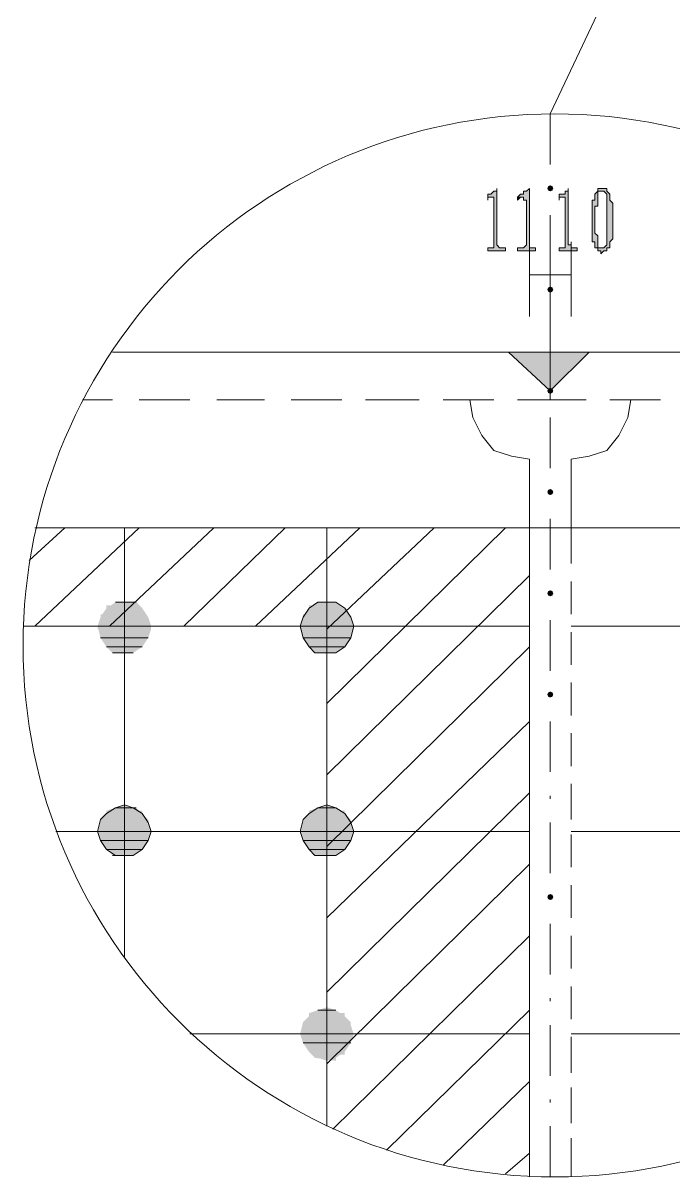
# Model space of a CAD drawing. Header units: millimetres. Extents: x 6 to 291, y 4 to 206.
# Drawn here: x 168.23 to 177.48, y 135.21 to 151.62 of the extents above; entities that cross this region are included whole.
import ezdxf

# ---------------------------------------------------------------- set-up
doc = ezdxf.new("R2010")
doc.units = ezdxf.units.MM
doc.layers.add('C00-00-00', color=7, linetype='Continuous')
doc.layers.add('CC0-C0-C0', color=7, linetype='Continuous', true_color=0xc0c0c0)

msp = doc.modelspace()

# ---------------------------------------------------------------- hatches: boundary and pattern name
at = {"layer": 'C00-00-00'}
h = msp.add_hatch(color=256, dxfattribs=at)
h.dxf.hatch_style = 2
h.paths.add_polyline_path([(175.72566, 149.309668), (175.695762, 149.297232), (175.683326, 149.267334), (175.695762, 149.237436), (175.72566, 149.225001), (175.755557, 149.237436), (175.767993, 149.267334), (175.755557, 149.297232)])
h = msp.add_hatch(color=256, dxfattribs=at)
h.dxf.hatch_style = 2
h.paths.add_polyline_path([(174.836663, 149.140335), (174.836663, 149.098001), (174.836663, 149.140335), (174.879006, 149.140335)])
h = msp.add_hatch(color=256, dxfattribs=at)
h.dxf.hatch_style = 2
h.paths.add_polyline_path([(174.963674, 149.267334), (174.963674, 149.225001), (174.921341, 149.225001), (174.879008, 149.182668), (174.836674, 149.182668), (174.836674, 149.140334), (174.879008, 149.140334), (174.921341, 149.140334), (174.921341, 149.098001), (174.921341, 148.463001), (174.921341, 148.420668), (174.879008, 148.420668), (174.836674, 148.420668), (174.836674, 148.378334), (175.090674, 148.378334), (175.090674, 148.420668), (175.006008, 148.420668), (174.963674, 148.463001)])
h = msp.add_hatch(color=256, dxfattribs=at)
h.dxf.hatch_style = 2
h.paths.add_polyline_path([(175.429328, 149.267334), (175.386994, 149.225001), (175.344661, 149.225001), (175.344661, 149.182668), (175.302328, 149.182668), (175.259994, 149.140334), (175.344661, 149.140334), (175.344661, 149.098001), (175.386994, 149.098001), (175.386994, 148.463001), (175.344661, 148.420668), (175.259994, 148.420668), (175.259994, 148.378334), (175.513994, 148.378334), (175.513994, 148.420668), (175.471661, 148.420668), (175.429328, 148.420668), (175.429328, 148.463001)])
h = msp.add_hatch(color=256, dxfattribs=at)
h.dxf.hatch_style = 2
h.paths.add_polyline_path([(175.260006, 149.140335), (175.260006, 149.098001), (175.302333, 149.140335), (175.344659, 149.140335)])
h = msp.add_hatch(color=256, dxfattribs=at)
h.dxf.hatch_style = 2
h.paths.add_polyline_path([(175.979665, 149.267334), (175.979665, 149.225001), (175.937332, 149.225001), (175.937332, 149.182668), (175.894999, 149.182668), (175.852665, 149.182668), (175.852665, 149.140334), (175.894999, 149.140334), (175.937332, 149.140334), (175.937332, 149.098001), (175.937332, 148.463001), (175.937332, 148.420668), (175.894999, 148.420668), (175.852665, 148.420668), (175.852665, 148.378334), (176.106665, 148.378334), (176.106665, 148.420668), (176.021999, 148.420668), (176.021999, 148.463001), (175.979665, 148.463001)])
h = msp.add_hatch(color=256, dxfattribs=at)
h.dxf.hatch_style = 2
h.paths.add_polyline_path([(175.852671, 149.140335), (175.852671, 149.098001), (175.852671, 149.140335), (175.894997, 149.140335)])
h = msp.add_hatch(color=256, dxfattribs=at)
h.dxf.hatch_style = 2
h.paths.add_polyline_path([(176.402992, 149.225004), (176.360659, 149.18267), (176.360659, 149.140337), (176.360659, 149.098004), (176.318326, 149.098004), (176.318326, 149.013337), (176.318326, 148.971004), (176.318326, 148.632337), (176.318326, 148.590004), (176.318326, 148.54767), (176.318326, 148.505337), (176.360659, 148.505337), (176.360659, 148.463004), (176.360659, 148.42067), (176.402992, 148.42067), (176.445326, 148.42067), (176.402992, 148.42067), (176.402992, 148.463004), (176.402992, 148.505337), (176.402992, 148.590004), (176.360659, 148.632337), (176.360659, 149.013337), (176.402992, 149.013337), (176.402992, 149.140337), (176.402992, 149.18267), (176.402992, 149.225004), (176.445326, 149.225004)])
h = msp.add_hatch(color=256, dxfattribs=at)
h.dxf.hatch_style = 2
h.paths.add_polyline_path([(176.445335, 149.267334), (176.403001, 149.267334), (176.403001, 149.225001), (176.487668, 149.225001), (176.530001, 149.182668), (176.530001, 149.140334), (176.530001, 149.098001), (176.530001, 148.801668), (176.530001, 148.547668), (176.530001, 148.505334), (176.530001, 148.463001), (176.487668, 148.420668), (176.403001, 148.420668), (176.403001, 148.378334), (176.445335, 148.378334), (176.445335, 148.336001), (176.487668, 148.378334), (176.530001, 148.378334), (176.530001, 148.420668), (176.572335, 148.420668), (176.572335, 148.463001), (176.572335, 148.505334), (176.614668, 148.547668), (176.614668, 148.674668), (176.614668, 148.928668), (176.614668, 148.971001), (176.614668, 149.055668), (176.572335, 149.098001), (176.572335, 149.140334), (176.572335, 149.182668), (176.530001, 149.225001), (176.530001, 149.267334), (176.487668, 149.267334)])
h = msp.add_hatch(color=256, dxfattribs=at)
h.dxf.hatch_style = 2
h.paths.add_polyline_path([(175.72566, 147.870338), (175.695762, 147.857902), (175.683326, 147.828004), (175.695762, 147.798106), (175.72566, 147.785671), (175.755557, 147.798106), (175.767993, 147.828004), (175.755557, 147.857902)])
h = msp.add_hatch(color=256, dxfattribs=at)
h.dxf.hatch_style = 2
h.paths.add_polyline_path([(175.132996, 146.939004), (175.72566, 146.939004), (175.72566, 146.38867)])
h = msp.add_hatch(color=256, dxfattribs=at)
h.dxf.hatch_style = 2
h.paths.add_polyline_path([(175.72566, 146.939004), (176.275997, 146.939004), (175.72566, 146.38867)])
h = msp.add_hatch(color=256, dxfattribs=at)
h.dxf.hatch_style = 2
h.paths.add_polyline_path([(175.72566, 146.431004), (175.695762, 146.418568), (175.683326, 146.38867), (175.695762, 146.358772), (175.72566, 146.346337), (175.755557, 146.358772), (175.767993, 146.38867), (175.755557, 146.418568)])
h = msp.add_hatch(color=256, dxfattribs=at)
h.dxf.hatch_style = 2
h.paths.add_polyline_path([(175.72566, 144.99167), (175.695762, 144.979234), (175.683326, 144.949336), (175.695762, 144.919438), (175.72566, 144.907003), (175.755557, 144.919438), (175.767993, 144.949336), (175.755557, 144.979234)])
h = msp.add_hatch(color=256, dxfattribs=at)
h.dxf.hatch_style = 2
h.paths.add_polyline_path([(175.72566, 143.552336), (175.695762, 143.5399), (175.683326, 143.510002), (175.695762, 143.480104), (175.72566, 143.467669), (175.755557, 143.480104), (175.767993, 143.510002), (175.755557, 143.5399)])
h = msp.add_hatch(color=256, dxfattribs=at)
h.dxf.hatch_style = 2
h.paths.add_polyline_path([(169.544997, 143.383004), (169.418002, 143.298335), (169.925997, 143.298335)])
h = msp.add_hatch(color=256, dxfattribs=at)
h.dxf.hatch_style = 2
h.paths.add_polyline_path([(169.672008, 143.383004), (169.544997, 143.383004), (169.799003, 143.383004)])
h = msp.add_hatch(color=256, dxfattribs=at)
h.dxf.hatch_style = 2
h.paths.add_polyline_path([(169.544997, 143.383004), (169.841329, 143.383004), (169.925997, 143.298335)])
h = msp.add_hatch(color=256, dxfattribs=at)
h.dxf.hatch_style = 2
h.paths.add_polyline_path([(172.423665, 143.383004), (172.29667, 143.298335), (172.804665, 143.298335)])
h = msp.add_hatch(color=256, dxfattribs=at)
h.dxf.hatch_style = 2
h.paths.add_polyline_path([(172.55066, 143.383004), (172.423665, 143.383004), (172.677671, 143.383004)])
h = msp.add_hatch(color=256, dxfattribs=at)
h.dxf.hatch_style = 2
h.paths.add_polyline_path([(172.423665, 143.383004), (172.677671, 143.383004), (172.804665, 143.298335)])
h = msp.add_hatch(color=256, dxfattribs=at)
h.dxf.hatch_style = 2
h.paths.add_polyline_path([(169.418002, 143.298335), (169.333333, 143.171336), (170.010666, 143.171336)])
h = msp.add_hatch(color=256, dxfattribs=at)
h.dxf.hatch_style = 2
h.paths.add_polyline_path([(169.418002, 143.298335), (169.925997, 143.298335)])
h = msp.add_hatch(color=256, dxfattribs=at)
h.dxf.hatch_style = 2
h.paths.add_polyline_path([(169.418002, 143.298335), (169.925997, 143.298335)])
h = msp.add_hatch(color=256, dxfattribs=at)
h.dxf.hatch_style = 2
h.paths.add_polyline_path([(169.418002, 143.298335), (169.925997, 143.298335), (170.010666, 143.171336)])
h = msp.add_hatch(color=256, dxfattribs=at)
h.dxf.hatch_style = 2
h.paths.add_polyline_path([(172.29667, 143.298335), (172.212001, 143.171336), (172.889334, 143.171336)])
h = msp.add_hatch(color=256, dxfattribs=at)
h.dxf.hatch_style = 2
h.paths.add_polyline_path([(172.29667, 143.298335), (172.804665, 143.298335)])
h = msp.add_hatch(color=256, dxfattribs=at)
h.dxf.hatch_style = 2
h.paths.add_polyline_path([(172.29667, 143.298335), (172.804665, 143.298335)])
h = msp.add_hatch(color=256, dxfattribs=at)
h.dxf.hatch_style = 2
h.paths.add_polyline_path([(172.29667, 143.298335), (172.804665, 143.298335), (172.889334, 143.171336)])
h = msp.add_hatch(color=256, dxfattribs=at)
h.dxf.hatch_style = 2
h.paths.add_polyline_path([(169.333333, 143.171336), (169.291007, 143.044337), (170.052992, 143.044337)])
h = msp.add_hatch(color=256, dxfattribs=at)
h.dxf.hatch_style = 2
h.paths.add_polyline_path([(169.291007, 143.044337), (170.052992, 143.002003)])
h = msp.add_hatch(color=256, dxfattribs=at)
h.dxf.hatch_style = 2
h.paths.add_polyline_path([(169.291007, 143.044337), (170.052992, 143.044337), (170.052992, 143.002003)])
h = msp.add_hatch(color=256, dxfattribs=at)
h.dxf.hatch_style = 2
h.paths.add_polyline_path([(169.291007, 143.044337), (169.333333, 142.875004), (170.010666, 142.875004)])
h = msp.add_hatch(color=256, dxfattribs=at)
h.dxf.hatch_style = 2
h.paths.add_polyline_path([(169.291007, 143.044337), (170.052992, 143.002003), (170.010666, 142.875004)])
h = msp.add_hatch(color=256, dxfattribs=at)
h.dxf.hatch_style = 2
h.paths.add_polyline_path([(169.333333, 143.171336), (170.010666, 143.171336)])
h = msp.add_hatch(color=256, dxfattribs=at)
h.dxf.hatch_style = 2
h.paths.add_polyline_path([(169.333333, 143.171336), (170.010666, 143.171336)])
h = msp.add_hatch(color=256, dxfattribs=at)
h.dxf.hatch_style = 2
h.paths.add_polyline_path([(169.333333, 143.171336), (170.010666, 143.171336), (170.052992, 143.044337)])
h = msp.add_hatch(color=256, dxfattribs=at)
h.dxf.hatch_style = 2
h.paths.add_polyline_path([(172.212001, 143.171336), (172.169659, 143.044337), (172.93166, 143.044337)])
h = msp.add_hatch(color=256, dxfattribs=at)
h.dxf.hatch_style = 2
h.paths.add_polyline_path([(172.169659, 143.044337), (172.93166, 143.002003)])
h = msp.add_hatch(color=256, dxfattribs=at)
h.dxf.hatch_style = 2
h.paths.add_polyline_path([(172.169659, 143.044337), (172.93166, 143.044337), (172.93166, 143.002003)])
h = msp.add_hatch(color=256, dxfattribs=at)
h.dxf.hatch_style = 2
h.paths.add_polyline_path([(172.169659, 143.044337), (172.212001, 142.875004), (172.889334, 142.875004)])
h = msp.add_hatch(color=256, dxfattribs=at)
h.dxf.hatch_style = 2
h.paths.add_polyline_path([(172.169659, 143.044337), (172.93166, 143.002003), (172.889334, 142.875004)])
h = msp.add_hatch(color=256, dxfattribs=at)
h.dxf.hatch_style = 2
h.paths.add_polyline_path([(172.212001, 143.171336), (172.889334, 143.171336)])
h = msp.add_hatch(color=256, dxfattribs=at)
h.dxf.hatch_style = 2
h.paths.add_polyline_path([(172.212001, 143.171336), (172.889334, 143.171336)])
h = msp.add_hatch(color=256, dxfattribs=at)
h.dxf.hatch_style = 2
h.paths.add_polyline_path([(172.212001, 143.171336), (172.889334, 143.171336), (172.93166, 143.044337)])
h = msp.add_hatch(color=256, dxfattribs=at)
h.dxf.hatch_style = 2
h.paths.add_polyline_path([(169.333333, 142.875004), (169.418002, 142.748001), (169.925997, 142.748001)])
h = msp.add_hatch(color=256, dxfattribs=at)
h.dxf.hatch_style = 2
h.paths.add_polyline_path([(169.333333, 142.875004), (170.010666, 142.875004), (169.925997, 142.748001)])
h = msp.add_hatch(color=256, dxfattribs=at)
h.dxf.hatch_style = 2
h.paths.add_polyline_path([(169.418002, 142.748001), (169.502671, 142.663336), (169.799003, 142.663336)])
h = msp.add_hatch(color=256, dxfattribs=at)
h.dxf.hatch_style = 2
h.paths.add_polyline_path([(169.418002, 142.748001), (169.925997, 142.748001), (169.799003, 142.663336)])
h = msp.add_hatch(color=256, dxfattribs=at)
h.dxf.hatch_style = 2
h.paths.add_polyline_path([(172.212001, 142.875004), (172.29667, 142.748001), (172.804665, 142.748001)])
h = msp.add_hatch(color=256, dxfattribs=at)
h.dxf.hatch_style = 2
h.paths.add_polyline_path([(172.212001, 142.875004), (172.889334, 142.875004), (172.804665, 142.748001)])
h = msp.add_hatch(color=256, dxfattribs=at)
h.dxf.hatch_style = 2
h.paths.add_polyline_path([(172.29667, 142.748001), (172.381339, 142.663336), (172.677671, 142.663336)])
h = msp.add_hatch(color=256, dxfattribs=at)
h.dxf.hatch_style = 2
h.paths.add_polyline_path([(172.29667, 142.748001), (172.804665, 142.748001), (172.677671, 142.663336)])
h = msp.add_hatch(color=256, dxfattribs=at)
h.dxf.hatch_style = 2
h.paths.add_polyline_path([(169.544997, 142.663336), (169.799003, 142.663336), (169.672008, 142.663336)])
h = msp.add_hatch(color=256, dxfattribs=at)
h.dxf.hatch_style = 2
h.paths.add_polyline_path([(172.423665, 142.663336), (172.677671, 142.663336), (172.55066, 142.663336)])
h = msp.add_hatch(color=256, dxfattribs=at)
h.dxf.hatch_style = 2
h.paths.add_polyline_path([(175.72566, 142.113006), (175.695762, 142.10057), (175.683326, 142.070672), (175.695762, 142.040774), (175.72566, 142.028339), (175.755557, 142.040774), (175.767993, 142.070672), (175.755557, 142.10057)])
h = msp.add_hatch(color=256, dxfattribs=at)
h.dxf.hatch_style = 2
h.paths.add_polyline_path([(169.544997, 140.462001), (169.418002, 140.419667), (169.925997, 140.377333)])
h = msp.add_hatch(color=256, dxfattribs=at)
h.dxf.hatch_style = 2
h.paths.add_polyline_path([(169.418002, 140.419667), (169.418002, 140.377333), (169.925997, 140.377333)])
h = msp.add_hatch(color=256, dxfattribs=at)
h.dxf.hatch_style = 2
h.paths.add_polyline_path([(169.418002, 140.419667), (169.925997, 140.377333)])
h = msp.add_hatch(color=256, dxfattribs=at)
h.dxf.hatch_style = 2
h.paths.add_polyline_path([(169.672008, 140.504336), (169.544997, 140.462001), (169.799003, 140.462001)])
h = msp.add_hatch(color=256, dxfattribs=at)
h.dxf.hatch_style = 2
h.paths.add_polyline_path([(169.544997, 140.462001), (169.841329, 140.462001), (169.925997, 140.377333)])
h = msp.add_hatch(color=256, dxfattribs=at)
h.dxf.hatch_style = 2
h.paths.add_polyline_path([(172.423665, 140.462001), (172.29667, 140.419667), (172.804665, 140.377333)])
h = msp.add_hatch(color=256, dxfattribs=at)
h.dxf.hatch_style = 2
h.paths.add_polyline_path([(172.29667, 140.419667), (172.29667, 140.377333), (172.804665, 140.377333)])
h = msp.add_hatch(color=256, dxfattribs=at)
h.dxf.hatch_style = 2
h.paths.add_polyline_path([(172.29667, 140.419667), (172.804665, 140.377333)])
h = msp.add_hatch(color=256, dxfattribs=at)
h.dxf.hatch_style = 2
h.paths.add_polyline_path([(172.55066, 140.504336), (172.423665, 140.462001), (172.677671, 140.462001)])
h = msp.add_hatch(color=256, dxfattribs=at)
h.dxf.hatch_style = 2
h.paths.add_polyline_path([(172.423665, 140.462001), (172.677671, 140.462001), (172.804665, 140.377333)])
h = msp.add_hatch(color=256, dxfattribs=at)
h.dxf.hatch_style = 2
h.paths.add_polyline_path([(169.333333, 140.292672), (169.291007, 140.123335), (170.052992, 140.123335)])
h = msp.add_hatch(color=256, dxfattribs=at)
h.dxf.hatch_style = 2
h.paths.add_polyline_path([(169.418002, 140.377333), (169.333333, 140.292672), (170.010666, 140.292672)])
h = msp.add_hatch(color=256, dxfattribs=at)
h.dxf.hatch_style = 2
h.paths.add_polyline_path([(169.333333, 140.292672), (170.010666, 140.250338)])
h = msp.add_hatch(color=256, dxfattribs=at)
h.dxf.hatch_style = 2
h.paths.add_polyline_path([(169.333333, 140.292672), (170.010666, 140.292672), (170.010666, 140.250338)])
h = msp.add_hatch(color=256, dxfattribs=at)
h.dxf.hatch_style = 2
h.paths.add_polyline_path([(169.333333, 140.292672), (170.010666, 140.250338), (170.052992, 140.123335)])
h = msp.add_hatch(color=256, dxfattribs=at)
h.dxf.hatch_style = 2
h.paths.add_polyline_path([(169.418002, 140.377333), (169.925997, 140.377333), (170.010666, 140.292672)])
h = msp.add_hatch(color=256, dxfattribs=at)
h.dxf.hatch_style = 2
h.paths.add_polyline_path([(172.212001, 140.292672), (172.169659, 140.123335), (172.93166, 140.123335)])
h = msp.add_hatch(color=256, dxfattribs=at)
h.dxf.hatch_style = 2
h.paths.add_polyline_path([(172.29667, 140.377333), (172.212001, 140.292672), (172.889334, 140.292672)])
h = msp.add_hatch(color=256, dxfattribs=at)
h.dxf.hatch_style = 2
h.paths.add_polyline_path([(172.212001, 140.292672), (172.889334, 140.250338)])
h = msp.add_hatch(color=256, dxfattribs=at)
h.dxf.hatch_style = 2
h.paths.add_polyline_path([(172.212001, 140.292672), (172.889334, 140.292672), (172.889334, 140.250338)])
h = msp.add_hatch(color=256, dxfattribs=at)
h.dxf.hatch_style = 2
h.paths.add_polyline_path([(172.212001, 140.292672), (172.889334, 140.250338), (172.93166, 140.123335)])
h = msp.add_hatch(color=256, dxfattribs=at)
h.dxf.hatch_style = 2
h.paths.add_polyline_path([(172.29667, 140.377333), (172.804665, 140.377333), (172.889334, 140.292672)])
h = msp.add_hatch(color=256, dxfattribs=at)
h.dxf.hatch_style = 2
h.paths.add_polyline_path([(169.291007, 140.123335), (170.052992, 140.123335)])
h = msp.add_hatch(color=256, dxfattribs=at)
h.dxf.hatch_style = 2
h.paths.add_polyline_path([(169.291007, 140.123335), (170.052992, 140.123335)])
h = msp.add_hatch(color=256, dxfattribs=at)
h.dxf.hatch_style = 2
h.paths.add_polyline_path([(169.291007, 140.123335), (169.333333, 139.996332), (170.010666, 139.996332)])
h = msp.add_hatch(color=256, dxfattribs=at)
h.dxf.hatch_style = 2
h.paths.add_polyline_path([(169.291007, 140.123335), (170.052992, 140.123335), (170.010666, 139.996332)])
h = msp.add_hatch(color=256, dxfattribs=at)
h.dxf.hatch_style = 2
h.paths.add_polyline_path([(172.169659, 140.123335), (172.93166, 140.123335)])
h = msp.add_hatch(color=256, dxfattribs=at)
h.dxf.hatch_style = 2
h.paths.add_polyline_path([(172.169659, 140.123335), (172.93166, 140.123335)])
h = msp.add_hatch(color=256, dxfattribs=at)
h.dxf.hatch_style = 2
h.paths.add_polyline_path([(172.169659, 140.123335), (172.212001, 139.996332), (172.889334, 139.996332)])
h = msp.add_hatch(color=256, dxfattribs=at)
h.dxf.hatch_style = 2
h.paths.add_polyline_path([(172.169659, 140.123335), (172.93166, 140.123335), (172.889334, 139.996332)])
h = msp.add_hatch(color=256, dxfattribs=at)
h.dxf.hatch_style = 2
h.paths.add_polyline_path([(169.333333, 139.996332), (169.418002, 139.869337), (169.925997, 139.869337)])
h = msp.add_hatch(color=256, dxfattribs=at)
h.dxf.hatch_style = 2
h.paths.add_polyline_path([(169.333333, 139.996332), (170.010666, 139.996332), (169.925997, 139.869337)])
h = msp.add_hatch(color=256, dxfattribs=at)
h.dxf.hatch_style = 2
h.paths.add_polyline_path([(172.212001, 139.996332), (172.29667, 139.869337), (172.804665, 139.869337)])
h = msp.add_hatch(color=256, dxfattribs=at)
h.dxf.hatch_style = 2
h.paths.add_polyline_path([(172.212001, 139.996332), (172.889334, 139.996332), (172.804665, 139.869337)])
h = msp.add_hatch(color=256, dxfattribs=at)
h.dxf.hatch_style = 2
h.paths.add_polyline_path([(169.418002, 139.869337), (169.502671, 139.784669), (169.799003, 139.784669)])
h = msp.add_hatch(color=256, dxfattribs=at)
h.dxf.hatch_style = 2
h.paths.add_polyline_path([(169.418002, 139.869337), (169.925997, 139.869337), (169.799003, 139.784669)])
h = msp.add_hatch(color=256, dxfattribs=at)
h.dxf.hatch_style = 2
h.paths.add_polyline_path([(169.544997, 139.784669), (169.799003, 139.784669), (169.672008, 139.784669)])
h = msp.add_hatch(color=256, dxfattribs=at)
h.dxf.hatch_style = 2
h.paths.add_polyline_path([(172.29667, 139.869337), (172.381339, 139.784669), (172.677671, 139.784669)])
h = msp.add_hatch(color=256, dxfattribs=at)
h.dxf.hatch_style = 2
h.paths.add_polyline_path([(172.29667, 139.869337), (172.804665, 139.869337), (172.677671, 139.784669)])
h = msp.add_hatch(color=256, dxfattribs=at)
h.dxf.hatch_style = 2
h.paths.add_polyline_path([(172.423665, 139.784669), (172.677671, 139.784669), (172.55066, 139.784669)])
h = msp.add_hatch(color=256, dxfattribs=at)
h.dxf.hatch_style = 2
h.paths.add_polyline_path([(175.72566, 139.234338), (175.695762, 139.221902), (175.683326, 139.192004), (175.695762, 139.162106), (175.72566, 139.149671), (175.755557, 139.162106), (175.767993, 139.192004), (175.755557, 139.221902)])
h = msp.add_hatch(color=256, dxfattribs=at)
h.dxf.hatch_style = 2
h.paths.add_polyline_path([(172.29667, 137.498673), (172.212001, 137.414004), (172.889334, 137.414004)])
h = msp.add_hatch(color=256, dxfattribs=at)
h.dxf.hatch_style = 2
h.paths.add_polyline_path([(172.423665, 137.583333), (172.29667, 137.540999), (172.804665, 137.498673)])
h = msp.add_hatch(color=256, dxfattribs=at)
h.dxf.hatch_style = 2
h.paths.add_polyline_path([(172.29667, 137.540999), (172.29667, 137.498673), (172.804665, 137.498673)])
h = msp.add_hatch(color=256, dxfattribs=at)
h.dxf.hatch_style = 2
h.paths.add_polyline_path([(172.29667, 137.540999), (172.804665, 137.498673)])
h = msp.add_hatch(color=256, dxfattribs=at)
h.dxf.hatch_style = 2
h.paths.add_polyline_path([(172.29667, 137.498673), (172.804665, 137.498673), (172.889334, 137.414004)])
h = msp.add_hatch(color=256, dxfattribs=at)
h.dxf.hatch_style = 2
h.paths.add_polyline_path([(172.55066, 137.625668), (172.423665, 137.583333), (172.677671, 137.583333)])
h = msp.add_hatch(color=256, dxfattribs=at)
h.dxf.hatch_style = 2
h.paths.add_polyline_path([(172.423665, 137.583333), (172.677671, 137.583333), (172.804665, 137.498673)])
h = msp.add_hatch(color=256, dxfattribs=at)
h.dxf.hatch_style = 2
h.paths.add_polyline_path([(172.212001, 137.414004), (172.169659, 137.244667), (172.93166, 137.244667)])
h = msp.add_hatch(color=256, dxfattribs=at)
h.dxf.hatch_style = 2
h.paths.add_polyline_path([(172.212001, 137.414004), (172.889334, 137.37167)])
h = msp.add_hatch(color=256, dxfattribs=at)
h.dxf.hatch_style = 2
h.paths.add_polyline_path([(172.212001, 137.414004), (172.889334, 137.414004), (172.889334, 137.37167)])
h = msp.add_hatch(color=256, dxfattribs=at)
h.dxf.hatch_style = 2
h.paths.add_polyline_path([(172.212001, 137.414004), (172.889334, 137.37167), (172.93166, 137.244667)])
h = msp.add_hatch(color=256, dxfattribs=at)
h.dxf.hatch_style = 2
h.paths.add_polyline_path([(172.169659, 137.244667), (172.212001, 137.117672), (172.889334, 137.117672)])
h = msp.add_hatch(color=256, dxfattribs=at)
h.dxf.hatch_style = 2
h.paths.add_polyline_path([(172.169659, 137.244667), (172.93166, 137.244667), (172.889334, 137.117672)])
h = msp.add_hatch(color=256, dxfattribs=at)
h.dxf.hatch_style = 2
h.paths.add_polyline_path([(172.212001, 137.117672), (172.29667, 136.990669), (172.804665, 136.990669)])
h = msp.add_hatch(color=256, dxfattribs=at)
h.dxf.hatch_style = 2
h.paths.add_polyline_path([(172.212001, 137.117672), (172.889334, 137.117672), (172.804665, 136.990669)])
h = msp.add_hatch(color=256, dxfattribs=at)
h.dxf.hatch_style = 2
h.paths.add_polyline_path([(172.29667, 136.990669), (172.804665, 136.990669)])
h = msp.add_hatch(color=256, dxfattribs=at)
h.dxf.hatch_style = 2
h.paths.add_polyline_path([(172.29667, 136.990669), (172.804665, 136.990669)])
h = msp.add_hatch(color=256, dxfattribs=at)
h.dxf.hatch_style = 2
h.paths.add_polyline_path([(172.29667, 136.990669), (172.381339, 136.906001), (172.677671, 136.906001)])
h = msp.add_hatch(color=256, dxfattribs=at)
h.dxf.hatch_style = 2
h.paths.add_polyline_path([(172.29667, 136.990669), (172.804665, 136.990669), (172.677671, 136.906001)])
h = msp.add_hatch(color=256, dxfattribs=at)
h.dxf.hatch_style = 2
h.paths.add_polyline_path([(172.381339, 136.906001), (172.423665, 136.906001), (172.677671, 136.906001)])
h = msp.add_hatch(color=256, dxfattribs=at)
h.dxf.hatch_style = 2
h.paths.add_polyline_path([(172.381339, 136.906001), (172.677671, 136.906001)])
h = msp.add_hatch(color=256, dxfattribs=at)
h.dxf.hatch_style = 2
h.paths.add_polyline_path([(172.423665, 136.906001), (172.677671, 136.906001), (172.55066, 136.863666)])
at = {"layer": 'CC0-C0-C0'}
h = msp.add_hatch(color=256, dxfattribs=at)
h.dxf.hatch_style = 2
h.paths.add_polyline_path([(169.333333, 143.21367), (170.010666, 143.171336), (170.010666, 143.129002), (169.333333, 143.171336)])
h = msp.add_hatch(color=256, dxfattribs=at)
h.dxf.hatch_style = 2
h.paths.add_polyline_path([(169.418002, 143.340669), (169.925997, 143.298335), (169.925997, 143.256001), (169.418002, 143.298335)])
h = msp.add_hatch(color=256, dxfattribs=at)
h.dxf.hatch_style = 2
h.paths.add_polyline_path([(172.212001, 143.21367), (172.889334, 143.171336), (172.889334, 143.129002), (172.212001, 143.171336)])
h = msp.add_hatch(color=256, dxfattribs=at)
h.dxf.hatch_style = 2
h.paths.add_polyline_path([(172.29667, 143.340669), (172.804665, 143.298335), (172.804665, 143.256001), (172.29667, 143.298335)])
h = msp.add_hatch(color=256, dxfattribs=at)
h.dxf.hatch_style = 2
h.paths.add_polyline_path([(169.291007, 143.044337), (170.052992, 143.044337), (170.052992, 143.002003), (169.291007, 143.002003)])
h = msp.add_hatch(color=256, dxfattribs=at)
h.dxf.hatch_style = 2
h.paths.add_polyline_path([(172.169659, 143.044337), (172.93166, 143.044337), (172.93166, 143.002003), (172.169659, 143.002003)])
h = msp.add_hatch(color=256, dxfattribs=at)
h.dxf.hatch_style = 2
h.paths.add_polyline_path([(169.418002, 140.419667), (169.925997, 140.419667), (169.925997, 140.377333), (169.418002, 140.377333)])
h = msp.add_hatch(color=256, dxfattribs=at)
h.dxf.hatch_style = 2
h.paths.add_polyline_path([(172.29667, 140.419667), (172.804665, 140.419667), (172.804665, 140.377333), (172.29667, 140.377333)])
h = msp.add_hatch(color=256, dxfattribs=at)
h.dxf.hatch_style = 2
h.paths.add_polyline_path([(169.333333, 140.292672), (170.010666, 140.292672), (170.010666, 140.250338), (169.333333, 140.250338)])
h = msp.add_hatch(color=256, dxfattribs=at)
h.dxf.hatch_style = 2
h.paths.add_polyline_path([(172.212001, 140.292672), (172.889334, 140.292672), (172.889334, 140.250338), (172.212001, 140.250338)])
h = msp.add_hatch(color=256, dxfattribs=at)
h.dxf.hatch_style = 2
h.paths.add_polyline_path([(169.291007, 140.165669), (170.052992, 140.123335), (170.052992, 140.081001), (169.291007, 140.123335)])
h = msp.add_hatch(color=256, dxfattribs=at)
h.dxf.hatch_style = 2
h.paths.add_polyline_path([(172.169659, 140.165669), (172.93166, 140.123335), (172.93166, 140.081001), (172.169659, 140.123335)])
h = msp.add_hatch(color=256, dxfattribs=at)
h.dxf.hatch_style = 2
h.paths.add_polyline_path([(172.29667, 137.540999), (172.804665, 137.540999), (172.804665, 137.498673), (172.29667, 137.498673)])
h = msp.add_hatch(color=256, dxfattribs=at)
h.dxf.hatch_style = 2
h.paths.add_polyline_path([(172.212001, 137.414004), (172.889334, 137.414004), (172.889334, 137.37167), (172.212001, 137.37167)])
h = msp.add_hatch(color=256, dxfattribs=at)
h.dxf.hatch_style = 2
h.paths.add_polyline_path([(172.29667, 137.033004), (172.804665, 136.990669), (172.804665, 136.948335), (172.29667, 136.990669)])
h = msp.add_hatch(color=256, dxfattribs=at)
h.dxf.hatch_style = 2
h.paths.add_polyline_path([(172.381339, 136.948335), (172.677671, 136.906001), (172.677671, 136.863666), (172.381339, 136.906001)])

# ---------------------------------------------------------------- linework, layer by layer
at = {"layer": 'C00-00-00', "lineweight": 5}
for points in [[(175.72566, 150.325668), (183.04934, 165.819671)], [(175.72566, 150.325668), (175.72566, 149.606001)], [(175.72566, 148.886338), (175.72566, 148.209001)], [(175.429328, 147.447004), (175.429328, 148.505337)], [(175.72566, 147.447004), (175.72566, 148.505337)], [(175.72566, 147.447004), (175.72566, 148.505337)], [(176.022008, 147.447004), (176.022008, 148.505337)], [(175.429328, 148.039668), (175.72566, 148.039668)], [(176.022008, 148.039668), (175.72566, 148.039668)], [(175.72566, 147.447004), (175.72566, 146.727337)], [(169.502671, 146.939004), (175.132996, 146.939004)], [(175.132996, 146.939004), (175.72566, 146.38867), (176.275997, 146.939004)], [(176.275997, 146.939004), (182.07566, 146.939004)], [(175.72566, 146.38867), (175.72566, 146.261667)], [(169.079328, 146.261667), (169.502671, 146.261667)], [(169.883671, 146.261667), (170.60333, 146.261667)], [(170.984331, 146.261667), (171.661663, 146.261667)], [(172.042664, 146.261667), (172.762339, 146.261667)], [(173.100997, 146.261667), (173.862999, 146.261667)], [(174.201673, 146.261667), (174.921332, 146.261667)], [(174.582674, 146.261667), (174.625, 146.00767), (174.751995, 145.753668), (174.921332, 145.542004), (175.175338, 145.457336), (175.429328, 145.415001)], [(175.260006, 146.261667), (176.233671, 146.261667)], [(176.022008, 145.415001), (176.275997, 145.457336), (176.530003, 145.542004), (176.69934, 145.753668), (176.826335, 146.00767), (176.868661, 146.261667)], [(176.572329, 146.261667), (177.292004, 146.261667)], [(175.72566, 146.00767), (175.72566, 145.288003)], [(175.429328, 145.415001), (175.429328, 135.212669)], [(176.022008, 145.415001), (176.022008, 143.933337)], [(175.72566, 144.568336), (175.72566, 143.848669)], [(168.317326, 143.975668), (168.825338, 144.441337)], [(168.401995, 144.441337), (175.72566, 144.441337)], [(168.401995, 143.044337), (169.883671, 144.441337)], [(169.460328, 143.044337), (170.942004, 144.441337)], [(170.518661, 143.044337), (171.957996, 144.441337)], [(171.534669, 143.044337), (173.016329, 144.441337)], [(172.55066, 144.441337), (172.55066, 135.932336)], [(172.55066, 143.002003), (174.074662, 144.441337)], [(172.55066, 141.943669), (175.090669, 144.441337)], [(175.72566, 144.441337), (183.133993, 144.441337)], [(172.55066, 140.92767), (175.429328, 143.764004)], [(176.022008, 143.679336), (176.022008, 143.21367)], [(175.72566, 143.129002), (175.72566, 142.409335)], [(176.022008, 143.044337), (183.261004, 143.044337)], [(176.022008, 142.959669), (176.022008, 142.494003)], [(172.55066, 139.911672), (175.429328, 142.748001)], [(176.022008, 142.240001), (176.022008, 141.774332)], [(172.55066, 138.895672), (175.429328, 141.689672)], [(175.72566, 141.689672), (175.72566, 140.970005)], [(176.022008, 141.520334), (176.022008, 141.054665)], [(176.022008, 140.800668), (176.022008, 140.292672)], [(172.55066, 137.837339), (175.429328, 140.673673)], [(175.72566, 140.589004), (175.72566, 140.631338)], [(175.72566, 140.250338), (175.72566, 139.530671)], [(176.022008, 140.123335), (182.964672, 140.123335)], [(176.022008, 140.081001), (176.022008, 139.615339)], [(172.55066, 136.821332), (175.429328, 139.657666)], [(176.022008, 139.361333), (176.022008, 138.895672)], [(175.72566, 138.811004), (175.72566, 138.091337)], [(172.635328, 135.890001), (175.429328, 138.641666)], [(176.022008, 138.641666), (176.022008, 138.176005)], [(176.022008, 137.922), (176.022008, 137.456338)], [(175.72566, 137.710336), (175.72566, 137.75267)], [(173.397329, 135.593669), (175.429328, 137.583333)], [(175.72566, 137.37167), (175.72566, 136.652003)], [(176.022008, 137.244667), (180.932674, 137.244667)], [(176.022008, 137.202333), (176.022008, 136.694337)], [(174.201673, 135.382006), (175.429328, 136.567334)], [(176.022008, 136.482666), (176.022008, 135.97467)], [(175.72566, 136.271002), (175.72566, 136.313336)], [(175.72566, 135.932336), (175.72566, 135.212669)], [(176.022008, 135.762999), (176.022008, 135.212669)], [(175.090669, 135.255003), (175.429328, 135.551335)]]:
    msp.add_lwpolyline(points, dxfattribs=at)
at = {"layer": 'C00-00-00', "lineweight": 13}
for points in [[(174.836663, 149.140335), (174.836663, 149.098001), (174.836663, 149.140335), (174.879006, 149.140335)], [(174.963674, 149.267334), (174.963674, 149.225001), (174.921341, 149.225001), (174.879008, 149.182668), (174.836674, 149.182668), (174.836674, 149.140334), (174.879008, 149.140334), (174.921341, 149.140334), (174.921341, 149.098001), (174.921341, 148.463001), (174.921341, 148.420668), (174.879008, 148.420668), (174.836674, 148.420668), (174.836674, 148.378334), (175.090674, 148.378334), (175.090674, 148.420668), (175.006008, 148.420668), (174.963674, 148.463001)], [(175.429328, 149.267334), (175.386994, 149.225001), (175.344661, 149.225001), (175.344661, 149.182668), (175.302328, 149.182668), (175.259994, 149.140334), (175.344661, 149.140334), (175.344661, 149.098001), (175.386994, 149.098001), (175.386994, 148.463001), (175.344661, 148.420668), (175.259994, 148.420668), (175.259994, 148.378334), (175.513994, 148.378334), (175.513994, 148.420668), (175.471661, 148.420668), (175.429328, 148.420668), (175.429328, 148.463001)], [(175.260006, 149.140335), (175.260006, 149.098001), (175.302333, 149.140335), (175.344659, 149.140335)], [(175.979665, 149.267334), (175.979665, 149.225001), (175.937332, 149.225001), (175.937332, 149.182668), (175.894999, 149.182668), (175.852665, 149.182668), (175.852665, 149.140334), (175.894999, 149.140334), (175.937332, 149.140334), (175.937332, 149.098001), (175.937332, 148.463001), (175.937332, 148.420668), (175.894999, 148.420668), (175.852665, 148.420668), (175.852665, 148.378334), (176.106665, 148.378334), (176.106665, 148.420668), (176.021999, 148.420668), (176.021999, 148.463001), (175.979665, 148.463001)], [(175.852671, 149.140335), (175.852671, 149.098001), (175.852671, 149.140335), (175.894997, 149.140335)], [(176.402992, 149.225004), (176.360659, 149.18267), (176.360659, 149.140337), (176.360659, 149.098004), (176.318326, 149.098004), (176.318326, 149.013337), (176.318326, 148.971004), (176.318326, 148.632337), (176.318326, 148.590004), (176.318326, 148.54767), (176.318326, 148.505337), (176.360659, 148.505337), (176.360659, 148.463004), (176.360659, 148.42067), (176.402992, 148.42067), (176.445326, 148.42067), (176.402992, 148.42067), (176.402992, 148.463004), (176.402992, 148.505337), (176.402992, 148.590004), (176.360659, 148.632337), (176.360659, 149.013337), (176.402992, 149.013337), (176.402992, 149.140337), (176.402992, 149.18267), (176.402992, 149.225004), (176.445326, 149.225004)], [(176.445335, 149.267334), (176.403001, 149.267334), (176.403001, 149.225001), (176.487668, 149.225001), (176.530001, 149.182668), (176.530001, 149.140334), (176.530001, 149.098001), (176.530001, 148.801668), (176.530001, 148.547668), (176.530001, 148.505334), (176.530001, 148.463001), (176.487668, 148.420668), (176.403001, 148.420668), (176.403001, 148.378334), (176.445335, 148.378334), (176.445335, 148.336001), (176.487668, 148.378334), (176.530001, 148.378334), (176.530001, 148.420668), (176.572335, 148.420668), (176.572335, 148.463001), (176.572335, 148.505334), (176.614668, 148.547668), (176.614668, 148.674668), (176.614668, 148.928668), (176.614668, 148.971001), (176.614668, 149.055668), (176.572335, 149.098001), (176.572335, 149.140334), (176.572335, 149.182668), (176.530001, 149.225001), (176.530001, 149.267334), (176.487668, 149.267334)]]:
    msp.add_lwpolyline(points, close=True, dxfattribs=at)
for points in [[(175.72566, 146.939004), (175.132996, 146.939004)], [(176.275997, 146.939004), (175.72566, 146.939004)], [(175.72566, 146.939004), (176.275997, 146.939004)], [(175.72566, 146.939004), (176.275997, 146.939004)], [(175.72566, 146.939004), (175.72566, 146.38867)], [(169.544997, 143.383004), (169.841329, 143.383004)], [(169.544997, 143.383004), (169.841329, 143.383004)], [(172.423665, 143.383004), (172.677671, 143.383004)], [(172.423665, 143.383004), (172.677671, 143.383004)], [(169.333333, 142.875004), (170.010666, 142.875004)], [(169.333333, 142.875004), (170.010666, 142.875004)], [(169.418002, 142.748001), (169.925997, 142.748001)], [(169.418002, 142.748001), (169.925997, 142.748001)], [(172.212001, 142.875004), (172.889334, 142.875004)], [(172.212001, 142.875004), (172.889334, 142.875004)], [(172.29667, 142.748001), (172.804665, 142.748001)], [(172.29667, 142.748001), (172.804665, 142.748001)], [(169.502671, 142.663336), (169.799003, 142.663336)], [(169.502671, 142.663336), (169.799003, 142.663336)], [(172.381339, 142.663336), (172.677671, 142.663336)], [(172.381339, 142.663336), (172.677671, 142.663336)], [(169.544997, 140.462001), (169.841329, 140.462001)], [(169.544997, 140.462001), (169.841329, 140.462001)], [(172.423665, 140.462001), (172.677671, 140.462001)], [(172.423665, 140.462001), (172.677671, 140.462001)], [(169.333333, 139.996332), (170.010666, 139.996332)], [(169.333333, 139.996332), (170.010666, 139.996332)], [(172.212001, 139.996332), (172.889334, 139.996332)], [(172.212001, 139.996332), (172.889334, 139.996332)], [(169.418002, 139.869337), (169.925997, 139.869337)], [(169.418002, 139.869337), (169.925997, 139.869337)], [(169.502671, 139.784669), (169.799003, 139.784669)], [(169.502671, 139.784669), (169.799003, 139.784669)], [(172.29667, 139.869337), (172.804665, 139.869337)], [(172.29667, 139.869337), (172.804665, 139.869337)], [(172.381339, 139.784669), (172.677671, 139.784669)], [(172.381339, 139.784669), (172.677671, 139.784669)], [(172.423665, 137.583333), (172.677671, 137.583333)], [(172.423665, 137.583333), (172.677671, 137.583333)], [(172.169659, 137.244667), (172.93166, 137.244667)], [(172.169659, 137.244667), (172.93166, 137.244667)], [(172.212001, 137.117672), (172.889334, 137.117672)], [(172.212001, 137.117672), (172.889334, 137.117672)]]:
    msp.add_lwpolyline(points, dxfattribs=at)
at = {"layer": 'C00-00-00', "lineweight": 15}
for points in [[(175.132996, 146.939004), (176.275997, 146.939004)], [(169.672008, 144.441337), (169.672008, 138.345334)], [(168.232674, 143.044337), (175.429328, 143.044337)], [(168.698327, 140.123335), (175.429328, 140.123335)], [(170.60333, 137.244667), (175.429328, 137.244667)]]:
    msp.add_lwpolyline(points, dxfattribs=at)
for points in [[(172.93166, 143.044337), (172.889327, 143.171337), (172.80466, 143.298337), (172.67766, 143.383004), (172.55066, 143.383004), (172.42366, 143.383004), (172.29666, 143.298337), (172.211994, 143.171337), (172.16966, 143.044337), (172.211994, 142.875004), (172.29666, 142.748004), (172.381327, 142.663337), (172.55066, 142.663337), (172.67766, 142.663337), (172.80466, 142.748004), (172.889327, 142.875004)], [(170.052992, 140.123335), (170.010659, 140.250335), (169.925992, 140.377335), (169.798992, 140.462001), (169.671992, 140.504335), (169.544992, 140.462001), (169.417992, 140.377335), (169.333326, 140.292668), (169.290992, 140.123335), (169.333326, 139.996335), (169.417992, 139.869335), (169.544992, 139.784668), (169.671992, 139.784668), (169.798992, 139.784668), (169.925992, 139.869335), (170.010659, 139.996335)], [(172.93166, 140.123335), (172.889327, 140.250335), (172.80466, 140.377335), (172.67766, 140.462001), (172.55066, 140.504335), (172.42366, 140.462001), (172.29666, 140.377335), (172.211994, 140.292668), (172.16966, 140.123335), (172.211994, 139.996335), (172.29666, 139.869335), (172.381327, 139.784668), (172.55066, 139.784668), (172.67766, 139.784668), (172.80466, 139.869335), (172.889327, 139.996335)]]:
    msp.add_lwpolyline(points, close=True, dxfattribs=at)
at = {"layer": 'C00-00-00', "lineweight": 5}
msp.add_circle((175.789173, 142.769171), 7.5565, dxfattribs=at)

doc.saveas('drawing.dxf')
